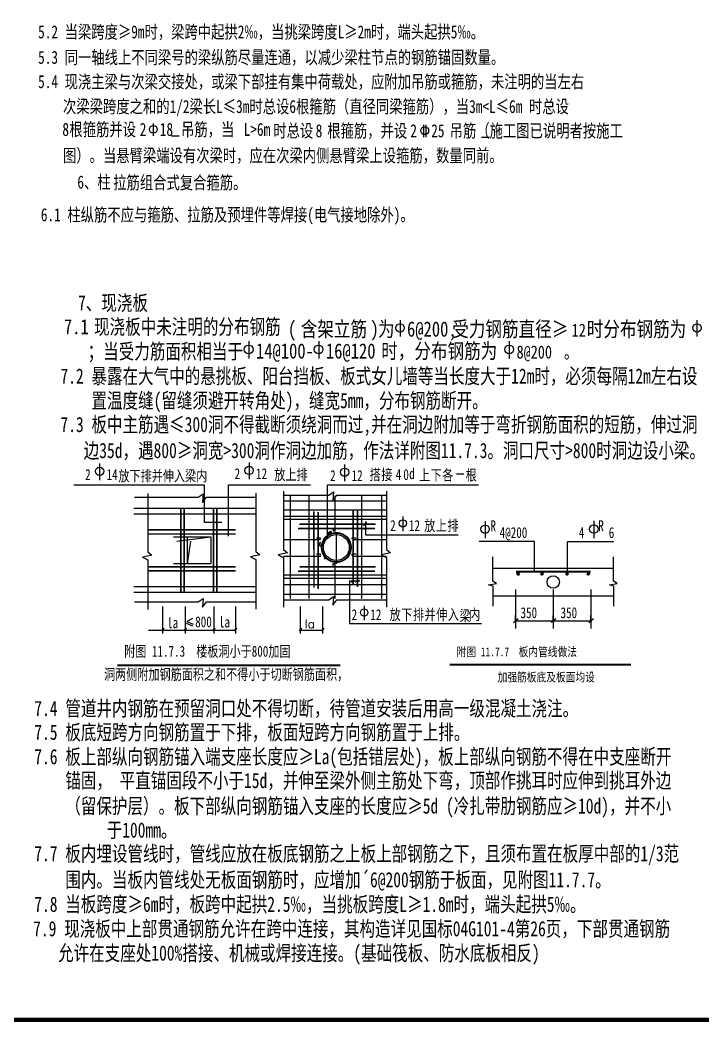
# Model space of a CAD drawing. Header units: millimetres. Extents: x 539196 to 807275, y 431843 to 1156631.
# Drawn here: x 592107 to 614357, y 1098575 to 1131215 of the extents above; entities that cross this region are included whole.
import ezdxf
from ezdxf.enums import TextEntityAlignment as Align

# ---------------------------------------------------------------- set-up
doc = ezdxf.new("R2010")
doc.units = ezdxf.units.MM
doc.header["$MEASUREMENT"] = 0
doc.layers.add('PUB_TITLE', color=4, linetype='Continuous')
doc.styles.add('-宋体', font='', dxfattribs={"width": 0.8})
doc.styles.add('_TCH_DIM', font='SIMPLEX', dxfattribs={"bigfont": 'GBCBIG'})
doc.styles.get('-宋体').set_extended_font_data('SimSun')

msp = doc.modelspace()

# ---------------------------------------------------------------- linework, layer by layer
for p, q in [((596448, 1127843.6), (596448, 1127440.6)), ((605254.3, 1127798.7), (605254.3, 1127395.6)), ((605330.6, 1127798.7), (605330.6, 1127395.6)), ((597036.3, 1127440.6), (597290.9, 1127440.6)), ((607146.1, 1127395.6), (607400.6, 1127395.6)), ((604488, 1121440.4), (604488, 1120900.7)), ((614162.6, 1121440.4), (614162.6, 1120900.7)), ((599556.8, 1120753.3), (599556.8, 1120187.5)), ((601842.1, 1120753.3), (601842.1, 1120187.5)), ((608046, 1120753.3), (608046, 1120187.5)), ((594699.9, 1116769.5), (594699.9, 1116229.8)), ((599569.1, 1116798.1), (599569.1, 1116258.4)), ((602683, 1116737.2), (602683, 1116197.5)), ((606330.4, 1116435.1), (606561.2, 1116435.1)), ((598111.8, 1116065.1), (593864, 1116065.1)), ((598111.8, 1114848.7), (598111.8, 1116065.1)), ((598898.1, 1116073.1), (601572.1, 1116073.1)), ((598898.1, 1114398.6), (598898.1, 1116073.1)), ((602129.2, 1114326.9), (602129.2, 1116074.8)), ((602129.2, 1116074.8), (607046.8, 1116074.8)), ((595831.8, 1115667.2), (597915.7, 1115667.2)), ((596270.2, 1115790.9), (596270.2, 1113890.5)), ((597915.7, 1115667.2), (598068.4, 1115776.3)), ((598068.4, 1115776.3), (598046.6, 1115492.7)), ((598046.6, 1115492.7), (598177.4, 1115667.2)), ((598177.4, 1115667.2), (599812.9, 1115667.2)), ((599791.1, 1115798.2), (599791.1, 1113897.7)), ((600689.1, 1115866.5), (600689.1, 1113966.1)), ((600710.9, 1115735.6), (602172, 1115735.6)), ((600903.3, 1115713.8), (600903.3, 1112373.1)), ((601513.9, 1115713.8), (601513.9, 1112373.1)), ((602172, 1115735.6), (602324.6, 1115844.7)), ((602324.6, 1115844.7), (602302.8, 1115561)), ((602302.8, 1115561), (602433.6, 1115735.6)), ((602368.2, 1115713.8), (602368.2, 1114555)), ((602433.6, 1115735.6), (604069.1, 1115735.6)), ((603232.4, 1115713.8), (603232.4, 1112373.1)), ((603886.6, 1115713.8), (603886.6, 1112373.1)), ((604047.3, 1115866.5), (604047.3, 1113966.1)), ((595810, 1115317.1), (599791.1, 1115317.1)), ((597342.2, 1115317.1), (597342.2, 1112578.1)), ((597451.5, 1115317.1), (597451.5, 1112578.1)), ((598411.3, 1115317.1), (598411.3, 1112578.1)), ((598520.5, 1115317.1), (598520.5, 1112578.1)), ((600689.1, 1115554.8), (604047.3, 1115554.8)), ((595810, 1115130.3), (599791.1, 1115130.3)), ((600689.1, 1115253.6), (604025.5, 1115253.6)), ((600710.9, 1115057.2), (604025.5, 1115057.2)), ((601684.8, 1112732.8), (601683.9, 1115200.8)), ((601823.6, 1112686.5), (601822.7, 1115185.3)), ((602960.8, 1112799.6), (602959.9, 1115267.6)), ((603099.6, 1112753.3), (603098.7, 1115252.2)), ((604578.9, 1115039.1), (604578.9, 1114568.8)), ((598687, 1114848.7), (598111.8, 1114848.7)), ((600689.1, 1114959.6), (604047.3, 1114959.6)), ((601170.8, 1114650.3), (603669.7, 1114651.2)), ((601217.1, 1114789.1), (603685.1, 1114790)), ((602318.7, 1114560.9), (602318.7, 1114647.8)), ((603410.5, 1114843.1), (603296.2, 1114741.4)), ((603385.1, 1114690.6), (603308.9, 1114614.3)), ((603359.7, 1114881.2), (603359.7, 1114449.1)), ((607259.8, 1114880.7), (607259.8, 1114341)), ((610800.4, 1114897.3), (610800.4, 1114341)), ((596305.7, 1114605.4), (599121.6, 1114605.4)), ((596305.7, 1114472), (599121.6, 1114472)), ((597106.8, 1114375), (598320.5, 1114375)), ((597216, 1114241.5), (598320.5, 1114375)), ((597567, 1113501.7), (597567, 1114375)), ((598320.5, 1114375), (598320.5, 1113501.7)), ((601761.6, 1114350.4), (601888.1, 1114350.4)), ((601888.1, 1114350.4), (601888.1, 1114302.9)), ((602141.1, 1114482.1), (602231.8, 1114525.4)), ((602231.8, 1114525.4), (602249.1, 1114473.5)), ((602374, 1114560.9), (602318.7, 1114560.9)), ((602411.8, 1114509.1), (602411.8, 1113500.5)), ((602931, 1114350.4), (603053.5, 1114350.4)), ((602931, 1114299), (602931, 1114350.4)), ((603359.7, 1114449.1), (606380.6, 1114449.1)), ((597567, 1113501.7), (597676.2, 1114241.5)), ((600689.1, 1114293.4), (601899.1, 1114293.4)), ((601887, 1114201), (601861, 1114101.5)), ((601881.7, 1114101.5), (601933.6, 1114084.2)), ((602936.5, 1114293.4), (604047.3, 1114293.4)), ((608865.7, 1114230.5), (607067.9, 1114230.5)), ((608865.7, 1113245.4), (608865.7, 1114230.5)), ((609940.7, 1113245.4), (609940.7, 1114230.5)), ((609940.7, 1114230.5), (611442, 1114230.5)), ((596401.1, 1113781.4), (596095.8, 1113715.9)), ((596095.8, 1113715.9), (596270.2, 1113628.6)), ((596270.2, 1113890.5), (596401.1, 1113781.4)), ((599921.9, 1113788.6), (599616.6, 1113723.2)), ((599616.6, 1113723.2), (599791.1, 1113635.9)), ((599791.1, 1113897.7), (599921.9, 1113788.6)), ((600820, 1113857), (600514.7, 1113791.5)), ((600514.7, 1113791.5), (600689.1, 1113704.2)), ((600689.1, 1113966.1), (600820, 1113857)), ((600689.1, 1113747.9), (601912.5, 1113747.9)), ((600689.1, 1113704.2), (600689.1, 1112089.4)), ((601761.6, 1113824.7), (601888.1, 1113824.7)), ((601888.1, 1113824.7), (601888.1, 1113777.3)), ((602026.1, 1113648.6), (602089.6, 1113724.8)), ((602923, 1113747.9), (604047.3, 1113747.9)), ((602931, 1113820.8), (603053.5, 1113820.8)), ((602931, 1113769.4), (602931, 1113820.8)), ((604178.2, 1113857), (603872.9, 1113791.5)), ((603872.9, 1113791.5), (604047.3, 1113704.2)), ((604047.3, 1113966.1), (604178.2, 1113857)), ((604047.3, 1113704.2), (604047.3, 1112089.4)), ((607507.4, 1112929.9), (607507.4, 1113728.6)), ((611443.3, 1112929.9), (611443.3, 1113728.6)), ((596270.2, 1113628.6), (596270.2, 1112013.8)), ((596305.7, 1113404.6), (599121.6, 1113404.6)), ((598320.5, 1113501.7), (597106.8, 1113501.7)), ((599791.1, 1113635.9), (599791.1, 1112021.1)), ((601217.6, 1113400.9), (603685.6, 1113401.7)), ((602298.9, 1113494.3), (602298.9, 1113431)), ((602370, 1113494.3), (602298.9, 1113494.3)), ((602368.2, 1113502.8), (602368.2, 1112373.1)), ((607507.4, 1113358.5), (611443.3, 1113358.5)), ((596305.7, 1113271.2), (599121.6, 1113271.2)), ((600689.1, 1113140.7), (604047.3, 1113140.7)), ((600710.9, 1113027.8), (604025.5, 1113027.8)), ((601171.3, 1113262), (603670.2, 1113262.9)), ((608335.5, 1113125.5), (608289.2, 1113171.7)), ((608289.4, 1113175.1), (608330.3, 1113216)), ((608292.6, 1113153.6), (608351.9, 1113212.8)), ((608355.2, 1113130.4), (608294.2, 1113191.5)), ((608302.5, 1113138.7), (608366.7, 1113202.9)), ((608369.1, 1113141.3), (608305.1, 1113205.3)), ((608317.4, 1113128.8), (608376.6, 1113188)), ((608377.9, 1113157.3), (608321, 1113214.1)), ((608339, 1113125.7), (608379.8, 1113166.5)), ((608378.8, 1113181.1), (608344.9, 1113215)), ((609110.3, 1113125.7), (609069.5, 1113166.5)), ((609070.5, 1113181.1), (609104.4, 1113215)), ((609071.4, 1113157.3), (609128.2, 1113214.1)), ((609131.9, 1113128.8), (609072.7, 1113188)), ((609080.2, 1113141.3), (609144.2, 1113205.3)), ((609146.7, 1113138.7), (609082.6, 1113202.9)), ((609094, 1113130.4), (609155.1, 1113191.5)), ((609156.6, 1113153.6), (609097.4, 1113212.8)), ((609113.8, 1113125.5), (609160, 1113171.7)), ((609159.8, 1113175.1), (609119, 1113216)), ((609926.7, 1113125.7), (609885.9, 1113166.5)), ((609886.9, 1113181.1), (609920.8, 1113215)), ((609887.8, 1113157.3), (609944.7, 1113214.1)), ((609948.3, 1113128.8), (609889.1, 1113188)), ((609896.6, 1113141.3), (609960.6, 1113205.3)), ((609963.1, 1113138.7), (609899, 1113202.9)), ((609910.4, 1113130.4), (609971.5, 1113191.5)), ((609973, 1113153.6), (609913.8, 1113212.8)), ((609930.2, 1113125.5), (609976.4, 1113171.7)), ((609976.2, 1113175.1), (609935.4, 1113216)), ((610619.6, 1113125.7), (610578.8, 1113166.5)), ((610579.8, 1113181.1), (610613.7, 1113215)), ((610580.7, 1113157.3), (610637.6, 1113214.1)), ((610641.2, 1113128.8), (610582, 1113188)), ((610589.5, 1113141.3), (610653.5, 1113205.3)), ((610656.1, 1113138.7), (610591.9, 1113202.9)), ((610603.4, 1113130.4), (610664.4, 1113191.5)), ((610666, 1113153.6), (610606.8, 1113212.8)), ((610623.2, 1113125.5), (610669.4, 1113171.7)), ((610669.2, 1113175.1), (610628.3, 1113216)), ((595810, 1112764.9), (599791.1, 1112764.9)), ((600710.9, 1112831.4), (604047.3, 1112831.4)), ((602839, 1112949.7), (603181.9, 1112949.7)), ((602839, 1112949.7), (602839, 1111551.9)), ((602902.5, 1112898.9), (602991.4, 1112962.4)), ((603029.5, 1112911.6), (603169.2, 1112962.4)), ((607374.4, 1112811.6), (607625.7, 1112856)), ((607522.2, 1112767.2), (607374.4, 1112811.6)), ((607625.7, 1112856), (607507.4, 1112929.9)), ((607522.2, 1112116.5), (607522.2, 1112767.2)), ((611310.3, 1112811.6), (611561.5, 1112856)), ((611458.1, 1112767.2), (611310.3, 1112811.6)), ((611561.5, 1112856), (611443.3, 1112929.9)), ((611458.1, 1112116.5), (611458.1, 1112767.2)), ((595810, 1112578.1), (599791.1, 1112578.1)), ((597915.7, 1112261.1), (598068.4, 1112370.2)), ((598068.4, 1112370.2), (598046.6, 1112086.5)), ((600689.1, 1112508.9), (604047.3, 1112508.9)), ((602172, 1112329.5), (602324.6, 1112438.6)), ((602324.6, 1112438.6), (602302.8, 1112154.9)), ((607522.2, 1112453.5), (611458.1, 1112453.5)), ((608250.2, 1112661), (608250.2, 1111393.7)), ((609479.3, 1112668.7), (609479.3, 1111393.7)), ((610707.6, 1112661), (610707.6, 1111393.7)), ((595831.8, 1112261.1), (597915.7, 1112261.1)), ((596753.8, 1112106.8), (596753.8, 1111233.5)), ((597482, 1112106.8), (597482, 1111233.5)), ((598046.6, 1112086.5), (598177.4, 1112261.1)), ((598177.4, 1112261.1), (599812.9, 1112261.1)), ((598417.6, 1112106.8), (598417.6, 1111233.5)), ((599121.5, 1112106.8), (599121.5, 1111233.5)), ((600710.9, 1112329.5), (602172, 1112329.5)), ((601238.5, 1112106.8), (601238.5, 1111233.5)), ((601966.7, 1112106.8), (601966.7, 1111233.5)), ((602302.8, 1112154.9), (602433.6, 1112329.5)), ((602433.6, 1112329.5), (604069.1, 1112329.5)), ((603320.8, 1112136.2), (603320.8, 1111665.9)), ((597728.5, 1111722.5), (597540.7, 1111621.3)), ((608331.2, 1111704.5), (608186.7, 1111578.2)), ((608250.2, 1111640.6), (608250.2, 1111813.2)), ((609560.3, 1111712.2), (609415.8, 1111585.8)), ((609479.3, 1111648.3), (609479.3, 1111820.8)), ((610788.6, 1111704.5), (610644.1, 1111578.2)), ((610707.6, 1111640.6), (610707.6, 1111813.2)), ((596798.1, 1111388.9), (596712.7, 1111321.2)), ((597526.3, 1111388.9), (597440.9, 1111321.2)), ((597519, 1111563.4), (597721.3, 1111476.6)), ((597540.7, 1111621.3), (597743, 1111534.5)), ((598461.8, 1111388.9), (598376.5, 1111321.2)), ((599165.8, 1111388.9), (599080.4, 1111321.2)), ((601282.8, 1111388.9), (601197.4, 1111321.2)), ((602011, 1111388.9), (601925.6, 1111321.2)), ((602839, 1111551.9), (607137, 1111551.9)), ((608250.2, 1111641.3), (610735.8, 1111641.3)), ((596293.6, 1111342.7), (599121.5, 1111342.7)), ((601238.5, 1111342.7), (601966.7, 1111342.7))]:
    msp.add_line(p, q)
for points, const_width in [([(597342.2, 1115317.1), (597342.2, 1112578.1)], 51.5), ([(597451.5, 1115317.1), (597451.5, 1112578.1)], 51.5), ([(598411.3, 1115317.1), (598411.3, 1112578.1)], 51.5), ([(598520.5, 1115317.1), (598520.5, 1112578.1)], 51.5), ([(601683.9, 1115200.8), (601684.8, 1112732.8)], 51.5), ([(601822.7, 1115185.3), (601823.6, 1112686.5)], 51.5), ([(602959.9, 1115253.6), (602960.8, 1112799.6)], 51.5), ([(603098.7, 1115252.2), (603099.6, 1112753.3)], 51.5), ([(601170.8, 1114650.3), (603669.7, 1114651.2)], 51.5), ([(601217.1, 1114789.1), (603685.1, 1114790)], 51.5), ([(596305.7, 1114605.4), (599121.6, 1114605.4)], 51.5), ([(596305.7, 1114472), (599121.6, 1114472)], 51.5), ([(602141.1, 1114509.3), (602231.8, 1114552.5), (602249.1, 1114500.6)], 51.5), ([(601887, 1114201), (601861, 1114101.5), (601912.9, 1114084.2)], 51.5), ([(596305.7, 1113404.6), (599121.6, 1113404.6)], 51.5), ([(601217.6, 1113400.9), (603685.6, 1113401.7)], 51.5), ([(596305.7, 1113271.2), (599121.6, 1113271.2)], 51.5), ([(601171.3, 1113262), (603670.2, 1113262.9)], 51.5), ([(608261.1, 1113245.4), (609479.3, 1113245.4)], 56.6), ([(610697.5, 1113245.4), (609479.3, 1113245.4)], 56.6), ([(595275.9, 1110195.9), (602545.6, 1110195.9)], 63.6), ([(606107.4, 1110212.1), (612016.5, 1110212.1)], 63.6)]:
    msp.add_lwpolyline(points, dxfattribs=dict(const_width=const_width))
at = {"const_width": 51.5}
for points in [[(602411.8, 1114509.1, 1), (602411.8, 1113554.1, 1)], [(602411.8, 1114509.1, -1), (602411.8, 1113554.1, -1)]]:
    msp.add_lwpolyline(points, format="xyb", dxfattribs=at)
for centre, radius in [((596448, 1127652.7), 127.3), ((605292.5, 1127607.8), 127.3), ((604488, 1121184.7), 136.3), ((614162.6, 1121184.7), 136.3), ((599556.8, 1120485.3), 142.9), ((601834.7, 1120485.3), 142.9), ((608046, 1120485.3), 142.9), ((594699.9, 1116513.8), 136.3), ((599569.1, 1116542.5), 136.3), ((602683, 1116481.6), 136.3), ((604578.9, 1114816.3), 118.8), ((607259.8, 1114625.1), 136.3), ((610800.4, 1114633.8), 140.5), ((602411.8, 1114031.6), 486.8), ((602411.8, 1114031.6), 484.7), ((602411.8, 1114031.6), 470.4), ((602411.8, 1114031.6), 422), ((609479.3, 1112907.4), 202.1), ((603320.8, 1111913.4), 118.8)]:
    msp.add_circle(centre, radius)
at = {"layer": 'PUB_TITLE', "color": 1, "const_width": 141.4}
msp.add_lwpolyline([(546771.1, 1098645.7), (625829.7, 1098645.7), (625829.7, 1155217.2), (546771.1, 1155217.2)], close=True, dxfattribs=at)

# ---------------------------------------------------------------- texts
at = {"style": '-宋体'}
for s, height, width, p in [('5.2 当梁跨度≥9m时，梁跨中起拱2‰，当挑梁跨度L≥2m时，端头起拱5‰。', 424.286, 0.75, (592694.8, 1130617.1)), ('5.3 同一轴线上不同梁号的梁纵筋尽量连通，以减少梁柱节点的钢筋锚固数量。', 424.286, 0.75, (592694.8, 1129787.6)), ('5.4 现浇主梁与次梁交接处，或梁下部挂有集中荷载处，应附加吊筋或箍筋，未注明的当左右', 424.286, 0.75, (592694.8, 1128996.3)), ('   次梁梁跨度之和的1/2梁长L≤3m时总设6根箍筋（直径同梁箍筋），当3m<L≤6m 时总设', 424.286, 0.75, (592857.3, 1128186)), ('8', 424.3, 0.75, (593486.1, 1127440.6)), ('根箍筋并设', 424.29, 0.75, (593715.2, 1127440.6)), ('2', 424.3, 0.75, (596006.7, 1127440.6)), ('18', 424.29, 0.75, (596660.1, 1127440.6)), ('吊筋，当', 424.29, 0.75, (597352, 1127440.6)), ('L>6m', 424.29, 0.75, (599393.1, 1127440.6)), ('时总设', 424.29, 0.75, (600357.5, 1127395.6)), ('8', 424.3, 0.75, (601737.7, 1127395.6)), ('根箍筋，并设', 424.29, 0.75, (602116.3, 1127395.6)), ('2', 424.3, 0.75, (604823, 1127395.6)), ('25', 424.29, 0.75, (605504.6, 1127395.6)), ('吊筋（施工图已说明者按施工', 424.286, 0.75, (606103.6, 1127395.6)), ('   图）。当悬臂梁端设有次梁时，应在次梁内侧悬臂梁上设箍筋，数量同前。', 424.286, 0.75, (592857.3, 1126589.4)), ('6、柱', 424.29, 0.75, (593974.3, 1125726.7)), ('    拉筋组合式复合箍筋。 ', 424.286, 0.75, (594275.7, 1125707.7)), ('6.1 柱纵筋不应与箍筋、拉筋及预埋件等焊接(电气接地除外)。', 424.286, 0.75, (592783.9, 1124660.5)), ('7、现浇板', 495, 0.75, (593997.5, 1121754.4)), ('现浇板中未注明的分布钢筋', 495, 0.75, (594519.2, 1120976)), ('7.1', 495, 0.8, (593537.3, 1120976)), ('(', 495, 0.8, (600834.8, 1120900.7)), ('含架立筋', 495, 0.8, (601251.5, 1120900.7)), (')', 495, 0.8, (603524.3, 1120900.7)), ('为', 495, 0.8, (603769.8, 1120900.7)), ('6@200,', 495, 0.8, (604715.2, 1120900.7)), ('受力钢筋直径≥', 495, 0.8, (606188, 1120900.7)), ('12', 424.29, 0.8, (610081.1, 1120900.7)), ('时分布钢筋为', 495, 0.8, (610572, 1120900.7)), ('；当受力筋面积相当于', 495, 0.75, (594309.3, 1120174.2)), ('14@100-', 495, 0.8, (599795.1, 1120187.5)), ('16@120', 495, 0.8, (602072.9, 1120187.5)), ('时，分布钢筋为', 495, 0.8, (603874.3, 1120187.5)), ('8@200', 424.29, 0.8, (608284.2, 1120187.5)), ('。', 424.3, 0.8, (609828.2, 1120187.5)), ('7.2 暴露在大气中的悬挑板、阳台挡板、板式女儿墙等当长度大于12m时，必须每隔12m左右设', 495, 0.75, (593423.2, 1119369.2)), ('    置温度缝(留缝须避开转角处)，缝宽5mm，分布钢筋断开。', 495, 0.75, (593423.2, 1118570.8)), ('7.3 板中主筋遇≤300洞不得截断须绕洞而过,并在洞边附加等于弯折钢筋面积的短筋，伸过洞', 495, 0.75, (593423.2, 1117792.2)), ('   边35d，遇800≥洞宽>300洞作洞边加筋，作法详附图11.7.3。洞口尺寸>800时洞边设小梁。', 495, 0.75, (593423.2, 1116943.7)), ('2', 353.6, 0.75, (599096.4, 1116258.4)), ('12', 353.57, 0.75, (599796.4, 1116258.4)), ('2', 353.6, 0.75, (594227.2, 1116229.8)), ('14', 353.57, 0.75, (594927.2, 1116229.8)), ('2', 353.6, 0.75, (602210.3, 1116197.5)), ('12', 353.57, 0.75, (602910.3, 1116197.5)), ('2', 353.6, 0.75, (604167.1, 1114568.8)), ('12', 353.57, 0.75, (604776.9, 1114568.8)), ('R', 353.6, 0.75, (607432.8, 1114563.3)), ('4@200', 353.57, 0.75, (607732.5, 1114341)), ('4', 353.6, 0.75, (610313.2, 1114341)), ('R', 353.6, 0.75, (610947, 1114563.3)), ('6', 353.6, 0.75, (611287.5, 1114341)), ('350', 353.57, 0.75, (608412.1, 1111730.3)), ('350', 353.57, 0.75, (609716.1, 1111730.3)), ('la', 353.57, 0.75, (596899.5, 1111403.4)), ('800', 353.57, 0.75, (597813.4, 1111433.3)), ('la', 353.57, 0.75, (598587.5, 1111427.6)), ('2', 353.6, 0.75, (602909, 1111665.9)), ('12', 353.57, 0.75, (603518.8, 1111665.9)), ('附图 11.7.3  楼板洞小于800加固', 353.571, 0.75, (595500.2, 1110473.9)), ('附图 11.7.7  板内管线做法', 282.857, 0.8, (606331.8, 1110490.2)), ('7.4 管道井内钢筋在预留洞口处不得切断，待管道安装后用高一级混凝土浇注。', 495, 0.75, (592571.2, 1108543.2)), ('7.5 板底短跨方向钢筋置于下排，板面短跨方向钢筋置于上排。', 495, 0.75, (592571.2, 1107766.4)), ('7.6 板上部纵向钢筋锚入端支座长度应≥La(包括错层处)，板上部纵向钢筋不得在中支座断开', 495, 0.75, (592571.2, 1106971.6)), ('    锚固， 平直锚固段不小于15d，并伸至梁外侧主筋处下弯，顶部作挑耳时应伸到挑耳外边', 495, 0.75, (592571.2, 1106194.8)), ('    （留保护层）。板下部纵向钢筋锚入支座的长度应≥5d (冷扎带肋钢筋应≥10d)，并不小', 495, 0.75, (592571.2, 1105364.2)), ('    于100mm。', 495, 0.75, (593919, 1104580.5)), ('7.7 板内埋设管线时，管线应放在板底钢筋之上板上部钢筋之下，且须布置在板厚中部的1/3范', 495, 0.75, (592571.2, 1103811.4)), ('    围内。当板内管线处无板面钢筋时，应增加´6@200钢筋于板面，见附图11.7.7。', 495, 0.75, (592571.2, 1102962.8)), ('7.8 当板跨度≥6m时，板跨中起拱2.5‰，当挑板跨度L≥1.8m时，端头起拱5‰。', 495, 0.75, (592571.2, 1102162.4)), ('7.9 现浇板中上部贯通钢筋允许在跨中连接，其构造详见国标04G101-4第26页，下部贯通钢筋', 495, 0.75, (592534.8, 1101365.1)), ('    允许在支座处100%搭接、机械或焊接连接。(基础筏板、防水底板相反)', 495, 0.75, (592336.5, 1100573.4))]:
    msp.add_text(s, height=height, dxfattribs=dict(at, width=width)).set_placement(p)
for s, height, width, p in [('放上排', 353.57, 0.75, (600933.5, 1116229.6)), ('搭', 353.6, 0.75, (603678.5, 1116230.3)), ('接', 353.6, 0.75, (604058.3, 1116230.3)), ('d', 353.6, 0.75, (604875.8, 1116258.4)), ('上', 353.6, 0.75, (605285.7, 1116212.3)), ('各', 353.6, 0.75, (606045.4, 1116212.3)), ('根', 353.6, 0.75, (606805.1, 1116212.3)), ('放下排并伸入梁内', 353.57, 0.75, (596760.1, 1116188.3)), ('4', 353.6, 0.75, (604438.2, 1116230.3)), ('0', 353.6, 0.75, (604685.1, 1116230.3)), ('下', 353.6, 0.75, (605665.6, 1116212.3)), ('放', 353.6, 0.75, (605455.6, 1114571.1)), ('上', 353.6, 0.75, (605835.4, 1114571.1)), ('排', 353.6, 0.75, (606215.3, 1114571.1)), ('放', 353.6, 0.75, (604328.3, 1111669.5)), ('下', 353.6, 0.75, (604708.1, 1111669.5)), ('排', 353.6, 0.75, (605088, 1111669.5)), ('并', 353.6, 0.75, (605467.9, 1111669.5)), ('伸', 353.6, 0.75, (605847.7, 1111669.5)), ('入', 353.6, 0.75, (606227.6, 1111669.5)), ('梁', 353.6, 0.75, (606607.4, 1111630.3)), ('内', 353.6, 0.75, (606920.1, 1111674)), ('洞两侧附加钢筋面积之和不得小于切断钢筋面积，', 353.571, 0.75, (598822.2, 1109722.8)), ('加强筋板底及板面均设', 282.86, 0.8, (609251.7, 1109665.3))]:
    msp.add_text(s, height=height, dxfattribs=dict(at, width=width)).set_placement(p, align=Align.CENTER)
at = {"style": '_TCH_DIM'}
msp.add_text('la', height=282.86, dxfattribs=at).set_placement((601384.1, 1111403.4))

doc.saveas('drawing.dxf')
